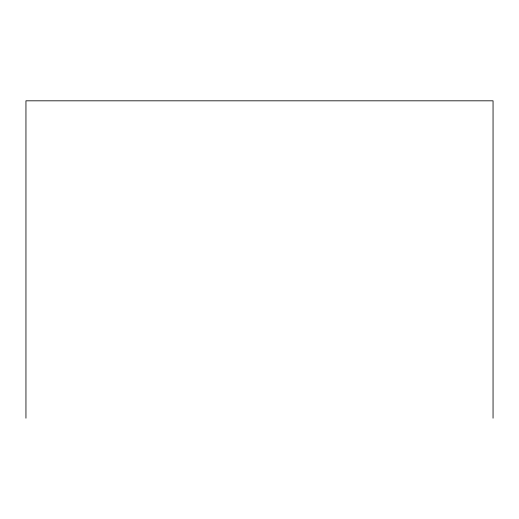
<?xml version="1.0" encoding="UTF-8"?>
<svg xmlns="http://www.w3.org/2000/svg" width="519" height="519" viewBox="0 0 519 519"><rect width="100%" height="100%" fill="white"/><g stroke="black" fill="none" stroke-linecap="round" stroke-linejoin="round"><path stroke-width="0.78" d="M493.05 418.184L493.05 100.816L25.95 100.816L25.95 418.184"/></g></svg>
